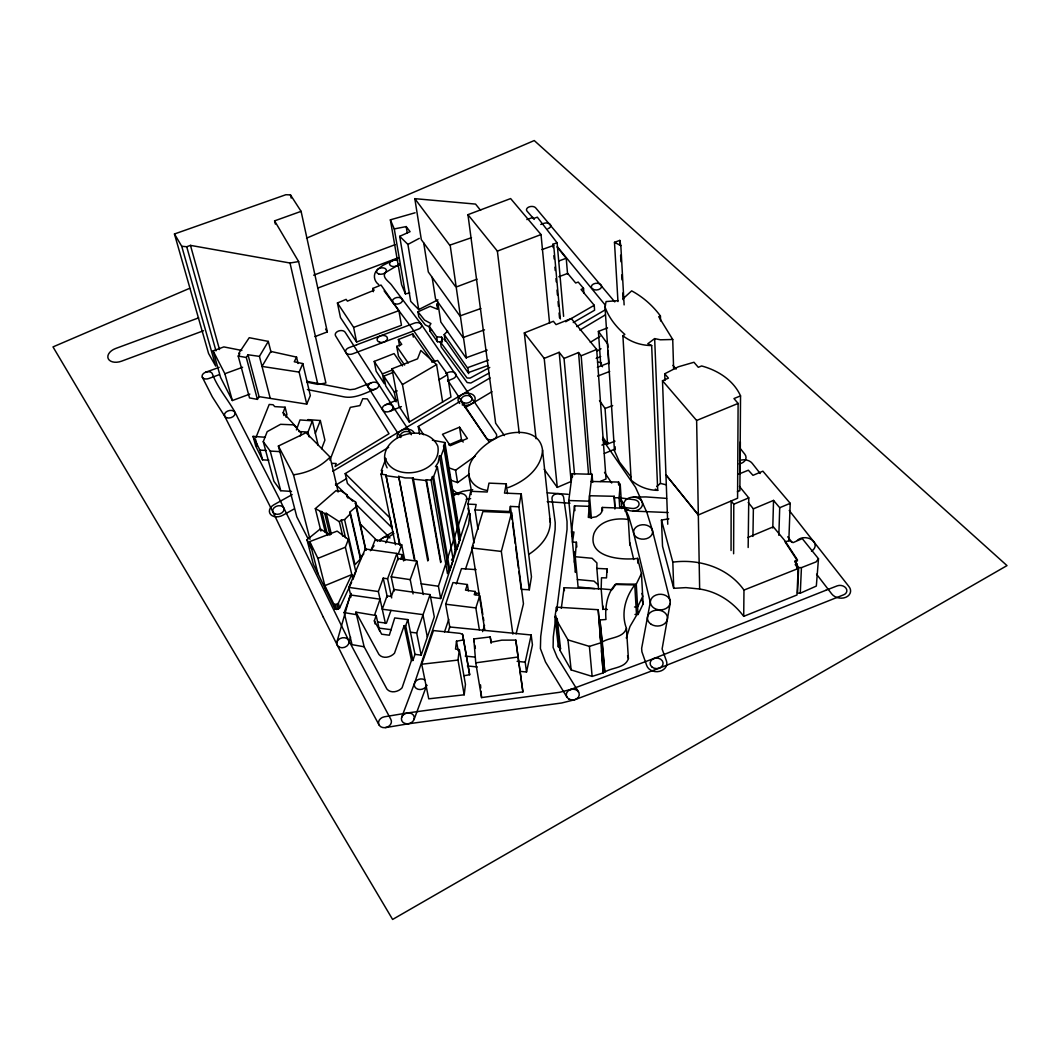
<?xml version="1.0" encoding="UTF-8"?>
<svg xmlns="http://www.w3.org/2000/svg" width="1060" height="1060" viewBox="0 0 1060 1060"><rect width="100%" height="100%" fill="white"/><g stroke="black" fill="none" stroke-linecap="round" stroke-linejoin="round"><path stroke-width="1.5" d="M731.055 550.524L731.148 500.983L737.574 498.24L738.104 403.436L733.971 398.573L740.542 395.857C733.427 380.142 717.819 370.337 701.64 365.965L698.288 367.29L693.956 362.268L678.254 366.826L664.726 373.783L664.965 380.394M733.613 553.757L733.785 504.202L731.148 500.983L698.328 514.961L665.945 474.88L698.328 514.961M740.542 395.857L739.88 490.661L737.389 491.734M740.119 474.257L740.344 441.808M747.856 537.5L773.323 526.807L785.089 541.011L797.491 559.958L794.921 560.925L796.921 563.973L795.199 564.596L798.154 568.531L797.001 594.965L743.709 616.35L743.974 590.075C728.114 567.63 699.282 558.593 672.822 562.158L661.466 520.062L668.86 518.843M748.161 547.503L748.771 497.882L739.456 486.46M752.944 536.413L753.369 508.853L748.201 502.413M602.888 605.975L602.795 609.116L607.407 609.513M772.78 528.012L773.535 500.399L753.369 508.853M602.835 609.526L601.166 588.83L601.497 577.793L606.505 577.899L606.996 568.902L596.859 568.399L596.926 562.939L592.076 558.275L575.236 556.725L576.388 542.243L572.519 542.15L573.963 532.001L571.512 532.014L575.408 572.426L576.004 568.081M778.848 535.327L779.71 507.714L773.535 500.399M788.826 540.719L790.217 503.315L762.882 471.183L752.971 475.33L748.36 470.216L738.661 474.138M796.709 568.928L796.921 563.973M798.657 567.564L797.531 593.136L800.274 593.202L816.332 586.074L818.479 558.726L802.261 538.599L793.065 542.627L789.289 540.653L785.062 541.885L797.451 560.833L794.881 561.787L798.657 567.564L801.439 567.63L816.107 561.893L818.479 558.726M800.274 593.202L801.439 567.63M439.476 455.866L455.177 549.318L453.985 555.983L451.494 560.104L453.243 560.051L437.316 466.625L435.475 466.692L438.151 462.544L439.476 455.866L441.092 455.946L444.723 446.207L443.57 446.035L444.882 442.524L432.361 440.192M590.234 517.519L588.87 501.168L591.202 481.465L618.656 482.061L618.47 484.234L620.232 484.287L621.783 508.575M619.716 507.515L619.08 497.802L620.232 484.287M614.88 509.012L614.23 496.292L589.519 495.735L591.387 518.34M574.401 562.303L574.944 557.401M573.698 554.831L574.056 551.571M571.512 532.014L574.48 505.858L589.307 506.335L588.3 517.373L591.374 517.625L596.263 516.763L600.172 514.166L601.656 512.152L602.305 507.435L625.002 508.257L628.275 519.466L629.825 545.092M469.818 514.126L468.652 524.144L414.513 683.249L401.727 717.156M591.202 481.465L592.036 474.297L572.228 473.714L568.769 500.532L572.148 536.015M463.644 639.909L462.518 634.251L459.96 633.35L433.447 630.567L421.721 664.222L428.743 698.831L464.2 694.79L465.446 684.415L459.311 649.648L455.522 649.078L456.502 641.181L463.644 639.909L469.659 674.73L464.068 675.724M459.311 649.648L458 660.075L464.2 694.79M555.996 615.82L553.293 636.888L553.108 647.435L557.176 657.346L578.575 691.955M556.619 610.957L567.034 529.51L567.034 521.454L563.642 497.352A5.856 4.346 -5.2 0 0 557.348 493.629A5.856 4.346 -5.2 0 0 551.982 498.531L555.215 522.659L555.122 529.695L540.719 636.49L540.401 648.587L545.502 661.983L566.954 697.175M561.297 608.347L564.132 587.757L601.378 588.856M574.692 564.967L575.103 562.065M471.488 491.986C470.203 481.412 465.724 469.408 472.257 459.656C477.808 450.646 486.089 443.491 495.378 438.548C510.231 429.83 539.779 427.683 542.548 450.142L550.339 522.527C549.941 536.201 540.096 546.933 529.245 554.088M601.471 650.615L603.233 672.901L592.129 676.399L571.128 669.907L559.892 650.217L560.528 648.746L558.315 646.799L558.792 643.606M558.315 646.799L554.976 616.748L556.46 607.155L598.211 609.712L599.933 630.356M542.548 450.142C541.382 468.798 524.369 481.651 508.137 487.613M518.896 571.459L521.228 589.333L529.311 589.784L531.457 576.865L521.228 493.841L504.494 493.099L506.243 483.863L488.978 483.121L487.202 492.012L470.667 491.297L467.964 504.109L474.032 543.011M670.198 603.153L662.102 648.985L666.462 661.029A10.269 8.348 0.7 0 1 659.466 671.377A10.269 8.348 0.7 0 1 646.732 665.587L641.909 651.781L641.644 648.322L650.522 600.927A9.938 7.817 0.1 0 1 665.707 595.495A9.938 7.817 0.1 0 1 665.786 608.625A9.938 7.817 0.1 0 1 650.535 603.273L633.721 533.405M529.311 589.784L518.883 506.812L521.228 493.841M630.885 476.761L619.477 462.08L614.495 450.858L615.237 446.817M518.883 506.812L510.403 506.415L509.449 511.529L475.039 509.926L476.152 504.494L467.964 504.109M614.495 450.858L605.008 306.897L606.095 301.557L617.914 300.656M519.957 671.338L526.529 672.014L532.438 644.851L531.179 634.98L449.612 626.963L448.367 631.694M526.529 672.014L525.203 662.182L531.179 634.98M626.274 638.067L629.971 626.486L636.543 615.29L634.768 584.948L615.224 584.457C606.823 594.064 604.982 607.142 605.962 619.49L599.92 619.967L604.77 672.067C612.017 667.257 625.44 668.37 628.408 658.499L626.42 628.315C620.855 613.435 625.387 597.217 634.768 584.948M516.101 633.933L523.454 603.789L511.583 512.695L482.909 511.556L471.846 547.98L484.844 630.501M511.583 512.695L501.327 551.425L512.881 634.105M349.681 597.058L336.855 642.174M348.859 643.234L350.568 637.298M482.591 631.614L484.539 625.4M399.541 544.615L385.893 474.84L381.017 474.178L382.554 470.534L381.441 470.269L385.959 458.529M479.385 629.958L475.834 607.937L479.822 595.455L474.231 594.673L475.264 591.493L465.512 590.142L467.367 584.537L452.964 582.563L445.677 604.213L449.917 627.772M429.79 596.992L440.668 598.555L468.851 511.569L467.95 508.243M440.668 598.555L438.416 586.246L466.93 499.167C466.983 492.94 458.529 491.986 454.515 495.1M411.466 660.3L412.91 660.499L405.675 625.784L404.204 625.585L411.466 660.3L402.084 687.794C398.507 691.915 390.729 693.744 386.9 689.026L364.15 646.772L355.882 612.137L376.167 615.555L374.365 620.789L381.679 634.211L389.325 635.205L394.731 617.927L407.822 619.596L414.99 654.338L421.165 655.159L434.282 616.854L430.082 594.581L393.869 589.439L391.378 596.475L387.046 595.852L382.276 609.222L422.927 614.628L427.286 636.848M456.33 583.994L461.484 568.624L476.086 569.631M444.551 631.879L448.738 619.332M465.486 569.154L473.33 545.635M300.192 436.031L301.199 433.036L293.686 424.861L280.569 424.305L267.2 431.645L263.264 441.649L273.904 481.267L280.741 490.714L291.5 491.416M412.91 660.499L414.99 654.338M421.165 655.159L416.686 632.992L430.082 594.581M374.683 614.8L380.05 599.178L350.648 595.005L344.156 612.587L352.052 644.665L364.15 646.772M449.798 570.068L433.593 476.695L432.467 476.55L448.725 569.922L449.798 570.068L453.243 560.051M455.177 549.318L456.714 549.411L460.053 539.712L444.723 446.207M405.675 625.784L407.822 619.596M285.975 417.203L286.915 414.5L285.087 407.225L274.752 406.616L273.056 404.734L269.2 404.456L255.977 437.435M460.053 539.712L458.967 539.527L460.186 536.029L444.882 442.524M283.934 415.546L283.192 412.632L285.087 407.225M404.204 625.585L394.492 653.212C390.796 657.346 382.925 659.24 378.963 654.497L355.882 612.137M448.725 569.922L447.452 573.566L431.075 480.207L432.467 476.55M390.981 610.388L386.45 623.134L377.903 622.048M413.069 593.892L410.22 579.621L416.832 561.151L397.95 558.54L391.206 576.825L394.214 591.069M296.416 429.909L300.006 419.945L312.369 420.807L318.199 445.412M391.683 597.919L387.589 578.773L396.904 553.439L365.263 548.987L348.833 587.399L351.112 596.939M385.429 623.479L378.367 591.546L383.216 578.15L387.589 578.773M371.093 550.14L375.24 539.62L401.674 544.721L398.282 554.088L402.31 554.658L403.568 560.939M426.729 685.303L414.023 719.581M400.654 559.137L402.31 554.658M433.593 476.695L437.316 466.625M348.329 539.434L355.829 571.698L352.953 579.462L345.375 547.225L348.329 539.434L337.159 531.113L309.758 541.594L318 573.738L335.198 609.169L338.233 609.142L339.558 608.016L351.615 582.311M321.63 448.698L324.903 440.165L320.332 420.515L307.917 419.601M414.208 559.256L398.679 476.364L405.079 477.914L413.241 478.02L428.465 559.998M329.912 460.212L350.317 407.358L359.897 405.596L362.758 398.719L367.33 398.865L389.02 433.699L335.066 466.546L336.179 463.498L331.727 463.339M309.162 436.906L307.996 432.083L312.369 420.807M315.337 433.315L320.332 420.515M626.42 628.315C623.32 638.305 609.685 637.113 602.305 641.989L604.77 672.067M306.751 404.125L310.328 395.592L302.802 363.593L294.269 361.765L296.561 357.101L270.83 351.43L262.005 366.416L299.119 372.1L306.751 404.125L259.077 396.652L248.013 354.769L259.422 356.372L268.312 341.4L249.232 337.703L238.685 353.523L239.852 353.722L238.222 356.054L249.511 397.911L257.408 399.382L259.077 396.652M299.119 372.1L302.802 363.593M440.668 562.568L426.027 480.524L426.385 479.703L431.075 480.207M559.892 650.217L556.579 620.179L557.229 618.695L554.976 616.748M349.906 596.449L351.244 593.454M385.747 542.826L388.424 537.102L393.936 533.604M333.966 604.306L337.027 604.279L338.352 603.153L351.801 574.586L324.837 585.663L333.966 604.306L335.198 609.169M634.966 614.456L638.027 614.482L643.115 603.935L641.459 573.553L637.577 558.368C622.591 560.501 586.763 557.944 593.931 533.564C599.298 520.42 615.714 517.572 628.275 519.466M638.027 614.482L636.278 584.153L641.459 573.553M257.408 399.382L246.304 357.485L248.013 354.769M385.88 272.022C380.699 277.336 389.894 281.88 392.213 285.869L421.231 324.267L496.186 433.845A5.605 4.002 -7.7 0 1 493.483 439.37A5.605 4.002 -7.7 0 1 486.063 437.886L447.585 380.063M370.404 550.736L374.061 545.781M377.082 270.022C372.789 274.315 373.889 281.125 378.712 284.57M427.789 560.965L412.525 479.001L413.241 478.02M488.965 373.147L470.825 383.018L467.155 382.541L441.185 346.885L440.43 341.996L443.053 339.187L441.596 337.159L436.68 336.855L429.247 326.321L430.943 323.565L424.53 320.08L417.945 311.825L430.201 306.287L437.078 309.083L438.297 308.023L436.773 303.836L437.528 308.698M350.144 511.848L360.4 556.898L360.466 559.004L355.007 564.649L344.566 519.625L350.197 513.967L350.144 511.848L356.041 506.865L355.55 501.923L347.176 496.756L346.925 494.662L340.949 490.859L337.61 491.495L336.113 490.542L315.337 508.628L320.902 531.087M445.226 341.108L444.206 334.562L447.678 331.025M385.403 272.566L396.784 265.901M377.572 269.492L382.686 265.464L392.173 260.773M623.042 298.748L631.654 290.864C642.93 296.946 652.841 305.664 660.42 315.986L660.605 320.915M440.721 341.943L437.462 341.731L430.029 331.197L431.513 329.898M360.4 556.898L363.818 553.916M431.831 362.149L437.581 360.466L447.36 374.207L450.95 397.01L409.266 422.026L398.931 406.179L391.975 368.8L417.56 358.837L420.807 350.462L436.587 364.587L442.643 402.098M379.361 540.64L381.666 538.692M447.466 374.683L439.039 379.785M342.751 536.201L339.346 521.745L341.373 520.036L344.566 519.625M330.097 457.112C320.252 467.115 307.373 472.985 293.488 474.787L278.382 446.035L306.048 432.718L330.097 457.112L338.166 491.867M318 573.738L313.336 564.331L306.989 539.712L320.358 528.9L329.952 535.088M656.67 486.5L660.459 483.426L665.76 484.698M673.63 369.171L672.729 339.492L660.407 339.796L654.656 338.604L647.779 343.758L651.661 345.533L657.717 490.369C647.925 490.237 638.544 486.606 631.177 480.167L622.909 335.742L624.83 334.404C616.244 326.983 608.771 317.735 605.008 306.897M450.474 480.048L457.589 482.605L469.328 474.125M448.446 467.672L455.601 470.229L475.33 456.065M596.807 351.337L600.993 348.74M624.128 304.896L620.829 245.602L619.769 240.408L614.482 242.316L617.967 301.557M590.274 342.34L600.119 336.285M345.202 473.608L390.08 518.048L392.094 527.88L347.415 483.413L345.202 473.608L388.649 447.307M419.614 434.202L418.25 426.491L460.755 400.985L489.283 442.113M335.53 485.242L346.62 478.577M576.759 326.586L605.194 309.851M579.846 330.097L605.22 314.966M491.973 391.697L465.367 407.57M332.734 471.302L390.875 436.667M382.567 538.056L393.141 531.775M390.888 436.667L490.038 377.93M415.096 212.782L390.371 219.831L394.267 228.92L406.192 226.588L410.074 231.663L399.686 236.327L410.71 301.371L418.726 309.586L437.966 299.834M409.266 422.026L402.455 384.568L436.587 364.587M573.248 322.558L594.581 310.222L594.236 305.28L581.039 289.446L583.53 288.373L578.217 282.079L575.673 282.993L567.709 273.427L558.845 276.74M565.709 321.75L594.236 305.28M418.726 309.586L407.915 244.41L419.283 238.354M292.189 494.583L273.758 504.851A9.156 6.599 -16.1 0 0 270.631 514.497A9.156 6.599 -16.1 0 0 282.98 515.16L293.938 509.078M489.76 367.436L470.123 378.102L467.076 378.009L440.43 341.996M667.747 524.223L662.5 380.739L668.409 378.155L664.726 373.783M600.265 481.465L606.029 478.988L596.687 349.442L571.247 318.517L556.063 324.612L553.373 321.286L524.329 332.906L536.055 438.734M189.634 288.32L53 346.911L392.611 919.444L1007 565.603L534.24 140.556L306.526 238.195M557.282 487.388L571.154 481.452L559.176 352.304L544.204 358.386L557.282 487.388L544.191 469.288M601.908 445.094L608.003 442.563M604.332 453.494L614.84 449.109M659.638 668.012L843.694 594.792A6.479 4.929 7.9 0 0 845.986 588.167A6.479 4.929 7.9 0 0 837.162 585.875L825.899 590.274M733.785 504.202L748.771 497.882M653.583 658.631L825.886 590.274M660.42 315.986L658.724 316.702L672.729 339.492M448.738 444.895L461.431 439.569L459.536 427.193L442.484 434.308L450.261 445.677L467.407 438.482L459.536 427.193M779.71 507.714L790.217 503.315M337.424 302.974L346.117 299.37L347.428 301.146L374.127 290.228L372.789 288.452L381.017 285.047L398.878 310.646L401.462 325.301L356.61 342.009L340.459 317.523L337.424 302.974L353.642 327.394L356.61 342.009M389.855 411.333L401.409 406.603M385.456 404.787L397.116 400.031M738.104 403.436L696.632 420.475L699.653 589.029C717.435 591.612 733.083 602.04 743.709 616.35M447.585 380.911L453.004 378.685A5.379 3.683 -8.8 0 0 455.548 373.544A5.379 3.683 -8.8 0 0 448.446 372.351L445.743 373.464M590.712 473.727L581.172 355.789L596.687 349.442M574.547 474.575L564.039 358.439L578.548 352.529L581.172 355.789M326.069 590.526L317.907 558.381L345.375 547.225M375.598 389.06C365.276 392.929 354.543 399.223 343.109 396.678L307.387 389.55M371.411 382.673L354.782 389.126L349.999 389.696L306.804 381.335M392.492 372.696L383.852 376.115L394.293 392.054L397.222 390.888M798.154 568.531L743.974 590.075M541.024 234.565L497.378 251.114L467.95 214.663L510.628 198.578L541.024 234.565L549.583 323.34M402.495 365.952L394.082 353.589L374.233 361.407L382.421 373.902L392.452 369.927M399.567 345.997L398.388 339.478L412.764 333.86L432.188 361.486M404.615 365.064L398.481 356.16L396.718 346.382L401.753 344.407L398.388 339.478M488.514 360.082L467.38 367.767L444.206 334.562M487.666 365.62L468.096 372.709L444.975 339.478M487.189 350.105L465.95 357.803L440.827 322.015L437.714 301.888M596.17 358.386L600.755 356.597M602.53 366.733L600.702 364.203L598.396 331.409L607.499 327.871M597.641 376.115L609.712 371.437M484.513 329.819L463.021 337.544L435.501 298.761L432.149 277.336L428.306 271.956L423.722 242.939M480.882 308.5L459.908 315.946L432.149 277.336M602.981 437.409L607.539 444.021L614.986 441.185M314.952 336.603L327.328 331.912L301.093 211.351L290.48 194.907L285.869 194.722L174.463 233.982L208.581 353.51L215.71 366.124L181.737 246.291L174.463 233.982M477 279.177L456.741 286.81L455.323 286.319L421.324 239.639L414.818 198.657L475.556 204.09L480.604 210.37M597.376 367.264L609.328 362.732M318.026 287.989L398.547 257.659M356.73 344.752L348.833 347.72A5.26 3.498 -11.6 0 0 345.878 352.622L368.589 387.827M607.539 444.021L605.061 408.458L612.667 405.596M659.36 668.118L575.13 699.587M313.641 275.176L395.075 244.688M356.743 344.752L414.486 323.101A5.194 3.432 -9.5 0 1 421.244 324.294A5.194 3.432 -9.5 0 1 418.528 329.09L352.596 353.881A5.26 3.498 -11.6 0 1 345.878 352.622L335.57 335.834A5.194 3.405 -11.7 0 1 338.511 331.038A5.194 3.405 -11.7 0 1 345.136 332.231L392.637 406.073M653.861 658.512L570.426 689.57M392.558 260.614L398.626 258.362M396.387 266.06L399.421 264.934M558.819 260.998L566.225 258.243L567.564 273.944M471.488 237.678L449.692 245.191L414.818 198.657M219.155 374.71L208.807 378.513A5.313 3.485 -15.8 0 1 202.314 377.201A5.313 3.485 -15.8 0 1 205.68 372.219L219.181 367.356M353.642 327.394L398.878 310.646M241.865 350.462L223.859 346.911L213.086 350.873L220.639 377.599L232.365 400.534L249.842 394.108M203.52 330.733L121.516 361.195A11.037 6.956 -17.4 0 1 108.239 358.704A11.037 6.956 -17.4 0 1 115.62 348.501L198.644 317.868M181.737 246.291L186.719 246.742L190.469 245.377L290.003 263.012L298.615 261.581L325.897 383.018L317.828 384.369L306.923 382.156M213.086 350.873L224.866 373.716L242.621 367.25M275.348 224.084L274.593 220.864L301.093 211.351M453.561 494.583L462.703 491.323L472.72 489.68M553.135 247.576L552.843 244.303L557.096 242.793L563.615 316.344M541.952 249.59L553.704 245.416L560.356 318.954M540.772 224.455L543.807 223.369A4.916 3.074 -5.7 0 1 550.325 224.468A4.916 3.074 -5.7 0 1 547.967 228.708M526.846 219.566L532.889 217.446L533.67 218.466L537.327 217.181L557.096 242.793M556.579 620.179L567.988 639.909L589.4 646.375L600.728 642.837L598.211 609.712M571.035 689.384L559.587 692.299L407.477 712.956M574.52 699.772L561.694 702.979L408.259 723.808M315.337 508.628L324.744 513.557L329.819 534.439M390.371 219.831L401.568 284.623L405.41 293.845L409.73 292.984M407.212 712.996L384.422 716.785A6.559 5.406 -16.9 0 0 378.632 723.874A6.559 5.406 -16.9 0 0 387.019 727.2A6.559 5.406 -16.9 0 0 390.822 719.316L348.608 640.267L278.435 496.994L237.771 417.786C230.682 402.137 218.188 389.802 212.225 373.478A5.313 3.485 -15.8 0 0 205.68 372.219M408.524 723.768L385.522 727.597M324.744 513.557L326.308 513.318L339.346 521.745M466.122 499.313L470.64 498.624M475.755 662.831L518.062 657.001L515.796 640.094L501.804 640.16L491.257 642.174L490.184 636.941L473.807 638.928L475.755 662.831L481.558 697.586L522.898 691.888L515.796 640.094M421.721 664.222L458 660.075M661.466 520.062L662.526 546.284L673.723 588.34L685.926 587.624L699.653 589.029M633.178 497.113L646.03 496.928L666.568 498.385M633.125 511.092L668.144 512.536M636.278 584.153L616.019 584.047L612.057 589.731L601.166 588.83M634.529 606.982L637.603 607.009L642.704 596.449L641.936 593.414M614.111 497.683L619.08 497.802M568.769 500.532L588.87 501.168M265.371 437.276L253.062 436.362L259.938 450.142L266.232 450.447M253.062 436.362L255.725 446.075L262.589 459.868L268.842 460.173M577.395 579.515L593.997 581.105L598.065 584.802M569.949 503.222L547.238 501.645M263.264 441.649L270.207 451.057L279.628 451.626M298.92 431.526L307.996 432.083M547.291 492.847L568.16 494.318M651.661 345.533C641.26 345.52 631.097 342.208 622.909 335.742M465.247 656.087L474.973 657.081M517.108 661.361L525.203 662.182M467.394 665.932L477.252 666.939M412.525 479.001L426.027 480.524M471.846 547.98L501.327 551.425M445.677 604.213L475.834 607.937M410.419 632.184L416.686 632.992M379.003 628.116L391.286 629.706M474.814 592.938L479.478 593.534M620.802 497.948L634.304 499.724A5.936 4.425 -2.1 0 1 638.968 504.865A5.936 4.425 -2.1 0 1 631.999 508.442L620.643 506.932M385.641 475.649L398.295 477.384M348.833 587.399L378.367 591.546M421.204 583.795L438.416 586.246M391.206 576.825L410.22 579.621M344.156 612.587L356.491 614.667M238.222 356.054L246.304 357.485M594.633 588.578L578.097 586.975L575.236 556.725M486.434 490.276C478.418 489.058 470.905 483.85 468.997 475.635M429.552 326.983L425.325 324.943L418.753 316.688L417.945 311.825M655.332 489.15L657.717 490.369M614.482 242.316L620.829 245.602M451.825 489.243L458.715 494.384M399.686 236.327L407.915 244.41M335.477 484.155L352.742 501.181M355.074 503.474L389.484 537.407M359.525 523.203L377.771 541.382M296.601 427.485L283.192 412.632M534.253 219.394L527.005 211.099A4.849 2.994 -6.1 0 1 529.099 206.925A4.849 2.994 -6.1 0 1 535.605 207.786L614.787 301.901M696.632 420.475L662.5 380.739M672.967 365.382L676.068 369.118M557.255 246.662L605.499 305.399M557.308 247.192L566.225 258.243M739.747 447.824L744.809 454.21A9.275 6.678 1.5 0 1 739.125 463.922M559.176 352.304L564.039 358.439M789.236 510.496L849.047 586.697A10.229 7.778 7.9 0 1 845.827 597.283A10.229 7.778 7.9 0 1 831.755 593.958L816.571 574.202M760.206 473.515L752.189 463.286A9.341 6.744 1.9 0 0 739.482 460.57M552.843 244.303L553.704 245.416M524.329 332.906L544.204 358.386M787.739 536.797L791.78 542.018M384.144 290.904L411.81 327.964L434.799 361.38M598.396 331.409L607.685 343.983L607.897 347.269M504.441 435.594L495.656 423.258L467.95 214.663M602.451 439.343L635.51 487.295L642.055 501.777M599.496 400.561L605.061 408.458M461.431 439.569L463.18 442.086M396.718 346.382L408.193 362.97M410.816 433.301L392.611 406.033M604.518 472.363L611.7 483.029M391.975 368.8L402.455 384.568M418.25 426.491L423.602 434.693M382.686 410.074L400.786 437.542A5.565 3.935 -10.7 0 1 404.536 431.685A5.565 3.935 -10.7 0 1 411.32 434.759M368.575 387.801L382.673 410.048M325.606 329.09L327.328 331.912M274.593 220.864L298.615 261.581M379.096 725.04L352.728 676.042L323.22 616.986M224.68 416.183L272.95 512.073M307.917 538.467L296.813 516.829L278.382 446.035M202.327 377.227L212.291 396.798L224.654 416.13M306.989 539.712L311.693 549.133M309.758 541.594L317.907 558.381M323.207 616.96L272.937 512.02M642.029 501.725L646.905 512.51L652.377 530.225M624.26 506.428L628.62 516.246L633.787 533.63M620.444 497.617L624.247 506.375M627.533 655.663L628.408 658.499M385.177 458.119C393.472 483.678 442.59 473.383 437.833 446.26C425.934 419.363 372.458 437.488 387.112 467.818M186.719 246.742L215.975 350.86M190.469 245.377L219.499 349.522M224.866 373.716L232.365 400.534M259.938 450.142L262.589 459.868M255.381 438.919L257.368 446.194M270.207 451.057L280.741 490.714M652.43 530.437L670.158 600.808M259.422 356.372L270.234 398.308M293.488 474.787L310.01 539.381M641.962 599.39L643.115 603.935M335.397 604.703L336.616 609.566M268.312 341.4L271.042 352.264M337.027 604.279L338.233 609.142M338.352 603.153L339.558 608.016M320.279 511.702L325.407 532.57M321.75 511.344L327.646 535.433M326.308 513.318L331.356 534.187M629.667 542.402L633.708 559.508M296.561 357.101L298.072 363.5M341.373 520.036L345.507 537.712M290.003 263.012L317.828 384.369M350.197 513.967L360.466 559.004M374.365 620.789L375.094 623.942M376.167 615.555L379.732 631.309M346.925 494.662L347.654 497.882M355.55 501.923L365.938 550.299M356.041 506.865L365.74 550.325M290.48 194.907L291.182 198.101M383.216 578.15L387.364 597.297M381.441 470.269L382.09 473.475M381.017 474.178L395.433 544.721M396.904 553.439L398.216 559.839M385.893 474.84L400.11 545.396M469.659 674.73L462.518 634.251M401.674 544.721L404.814 560.422M374.233 361.407L376.141 371.172L384.303 383.693L382.421 373.902M416.832 561.151L423.271 594.514M398.679 476.364L414.884 559.839M383.852 376.115L385.734 385.906L396.135 401.859L394.293 392.054M372.789 288.452L373.398 291.699M549.57 518.393L550.339 522.527M456.502 641.181L458.185 650.668M426.385 479.703L441 561.76M412.764 333.86L413.32 337.12M394.267 228.92L405.41 293.845M441.092 455.946L456.714 549.411M406.192 226.588L407.265 233.081M473.807 638.928L474.337 642.095M474.867 645.262L475.383 648.428M467.367 584.537L468.401 590.831M443.57 446.035L458.967 539.527M429.247 326.321L430.029 331.197M455.601 470.229L457.589 482.605M436.68 336.855L437.462 341.731M475.264 591.493L475.768 594.633M480.074 597.032L482.803 614.363M483.294 617.516L483.797 620.67M490.184 636.941L491.164 643.288M441.596 337.159L442.351 342.035M470.667 491.297L471.157 494.543M475.039 509.926L477.994 529.377M450.182 245.377L466.413 358.002M467.858 367.966L468.666 373.597M518.062 657.001L522.898 691.888M506.243 483.863L507.528 493.629M510.403 506.415L512.099 519.426M512.523 522.686L515.279 543.82M515.703 547.066L518.459 568.2M497.378 251.114L519.228 433.182M556.46 607.155L556.818 610.322M557.229 618.695L560.528 648.746M599.92 619.967L602.305 641.989M567.988 639.909L571.128 669.907M564.132 587.757L564.423 590.592M574.48 505.858L574.917 510.655M576.388 542.243L576.839 547.013M553.876 255.751L554.181 259.011M554.923 267.186L555.215 270.459M555.957 278.621L556.261 281.894M557.004 290.056L557.441 294.958M558.037 301.504L558.487 306.406M559.084 312.938L559.521 317.841M589.4 646.375L592.129 676.399M572.228 473.714L572.533 476.947M578.548 352.529L588.499 473.688M600.45 636.716L600.715 639.882M603.233 672.901L599.894 629.958M480.511 684.892L480.776 688.059M481.041 691.239L481.558 697.586M596.859 568.399L598.555 589.121M592.036 474.297L592.686 482.38M602.305 507.435L602.557 510.628M606.996 568.902L607.234 572.095M583.53 288.373L583.901 293.302M614.23 496.292L614.999 507.621M608.109 350.555L608.983 363.699M618.656 482.061L618.868 485.294M619.596 496.636L619.914 501.499M625.002 508.257L625.201 511.463M619.769 240.408L620.047 245.337M620.603 255.221L620.961 261.807M621.703 274.964L621.981 279.906M622.724 293.077L623.094 299.662M637.577 558.368L637.842 563.178M654.656 338.604L660.459 483.426M672.822 562.158L673.723 588.34M797.372 540.322A9.898 7.393 5.5 0 1 812.146 540.03A9.898 7.393 5.5 0 1 811.483 551.12M397.301 437.568A8.785 6.214 -10.7 0 1 403.926 429.499A8.785 6.214 -10.7 0 1 414.301 433.275M459.682 403.396A8.626 6.015 -8.4 0 1 464.572 393.591A8.626 6.015 -8.4 0 1 475.092 399.593A8.626 6.015 -8.4 0 1 462.16 404.814M399.183 263.781A4.969 3.14 -9.7 0 1 392.425 266.431A4.969 3.14 -9.7 0 1 390.305 262.085A4.969 3.14 -9.7 0 1 397.606 260.575M349.535 598.317A6.122 4.704 -15.1 0 1 350.648 595.256M454.236 494.384A5.803 4.28 -9.5 0 1 458.583 494.556M380.023 541.13A5.923 4.439 -12.8 0 1 384.117 537.354A5.923 4.439 -12.8 0 1 389.947 537.963M597.548 362.255A5.432 3.723 -4 0 1 601.484 363.024M426.769 685.184A6.439 5.234 -13.8 0 1 418.064 689.265A6.439 5.234 -13.8 0 1 415.215 681.885A6.439 5.234 -13.8 0 1 424.702 679.831M469.898 515.306A5.87 4.372 -8.8 0 1 469.925 513.596M651.29 624.353A10.017 7.95 0.1 0 0 667.376 619.199A10.017 7.95 0.1 0 0 653.689 610.706A10.017 7.95 0.1 0 0 651.29 624.353M339.624 647.329A6.28 4.929 -16.7 0 0 349.031 642.174A6.28 4.929 -16.7 0 0 339.902 638.637A6.28 4.929 -16.7 0 0 339.624 647.329M405.225 723.596A6.559 5.406 -15.4 0 0 414.314 717.275A6.559 5.406 -15.4 0 0 404.059 714.268A6.559 5.406 -15.4 0 0 405.225 723.596M627.891 509.966A9.368 6.983 -2.1 0 0 642.506 504.481A9.368 6.983 -2.1 0 0 629.097 497.882A9.368 6.983 -2.1 0 0 627.891 509.966M568.862 699.017A6.532 5.419 -4.3 0 0 579.25 695.069A6.532 5.419 -4.3 0 0 570.2 689.649A6.532 5.419 -4.3 0 0 568.862 699.017M275.202 513.967A5.803 4.174 -16.1 0 0 284.027 509.502A5.803 4.174 -16.1 0 0 275.825 506.521A5.803 4.174 -16.1 0 0 275.202 513.967M226.721 417.759A5.459 3.67 -15.8 0 0 235.068 413.692A5.459 3.67 -15.8 0 0 227.41 411.174A5.459 3.67 -15.8 0 0 226.721 417.759M370.907 389.391A5.379 3.67 -11.3 0 0 378.831 385.257A5.379 3.67 -11.3 0 0 370.775 382.978A5.379 3.67 -11.3 0 0 370.907 389.391M464.028 402.866A5.472 3.803 -8.4 0 0 472.044 398.772A5.472 3.803 -8.4 0 0 463.75 396.255A5.472 3.803 -8.4 0 0 464.028 402.866M395.128 303.942A5.101 3.299 -9.9 0 0 402.522 300.113A5.101 3.299 -9.9 0 0 394.77 298.204A5.101 3.299 -9.9 0 0 395.128 303.942M592.699 289.062A5.167 3.365 -4.2 0 0 601.404 287.392A5.167 3.365 -4.2 0 0 595.322 283.378A5.167 3.365 -4.2 0 0 592.699 289.062M378.672 273.957A4.995 3.167 -10.1 0 0 386.41 270.764A4.995 3.167 -10.1 0 0 379.361 268.365A4.995 3.167 -10.1 0 0 378.672 273.957M651.635 666.713A6.506 5.287 0.7 0 0 662.725 665.137A6.506 5.287 0.7 0 0 655.451 658.114A6.506 5.287 0.7 0 0 651.635 666.713M385.005 411.664A5.459 3.789 -11.1 0 0 393.061 407.477A5.459 3.789 -11.1 0 0 384.899 405.052A5.459 3.789 -11.1 0 0 385.005 411.664M379.652 342.248A5.22 3.458 -10.6 0 0 387.457 338.458A5.22 3.458 -10.6 0 0 379.732 336.179A5.22 3.458 -10.6 0 0 379.652 342.248M637.033 537.592A9.527 7.221 -1.4 0 0 652.496 533.034A9.527 7.221 -1.4 0 0 639.736 525.23A9.527 7.221 -1.4 0 0 637.033 537.592"/></g></svg>
